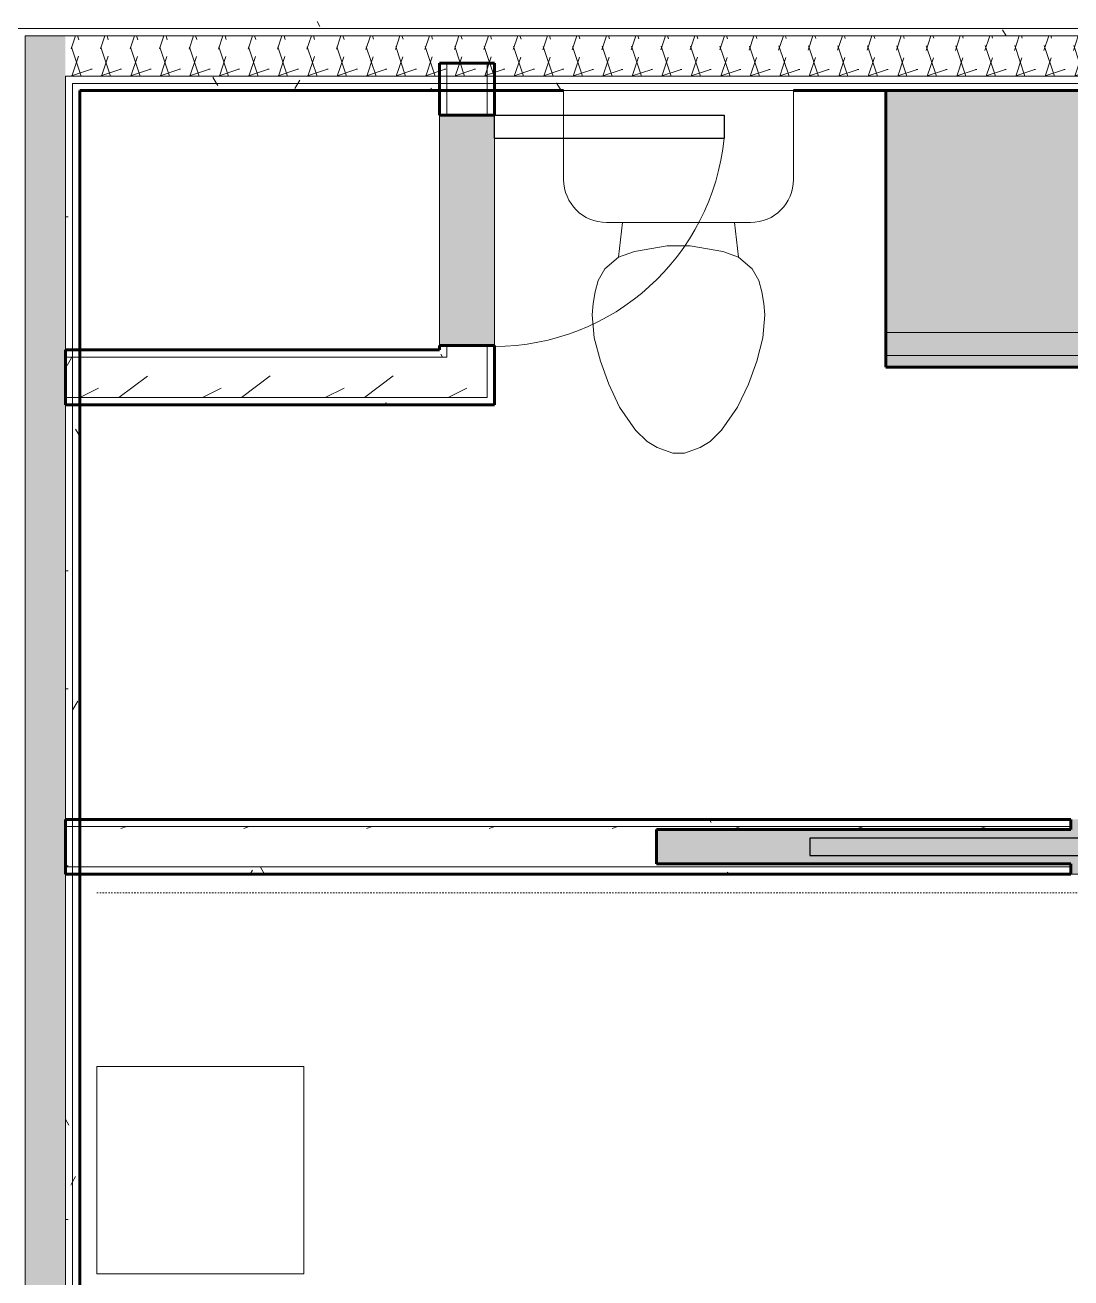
# Model space of a CAD drawing. Header units: inches. Extents: x -4061 to -1937, y 10959 to 12323.
# Drawn here: x -3407.7 to -3316.8, y 11540.5 to 11649.3 of the extents above; entities that cross this region are included whole.
import ezdxf

# ---------------------------------------------------------------- set-up
doc = ezdxf.new("R2010")
doc.units = ezdxf.units.IN
doc.header["$MEASUREMENT"] = 0
doc.linetypes.add('Dash', pattern=[0.25, 0.125, -0.125])
for name, color, linetype, lineweight in [('0-1', 7, 'Continuous', 5), ('0-2', 250, 'Continuous', 9), ('A-DOOR-1', 250, 'Continuous', 9), ('A-DOOR-2', 50, 'Continuous', 30), ('A-WALL', 113, 'Continuous', 18), ('A-WALL-1', 8, 'Continuous', 5), ('A-WALL-2', 10, 'Continuous', 60), ('A-WALL-3', 7, 'Continuous', 18), ('A-WALL-PATT-1', 250, 'Continuous', 9), ('A-WALL-PATT-2', 253, 'Continuous', 9), ('A-WALL-PATT-4', 111, 'Continuous', 9), ('I-FURN-1', 250, 'Continuous', 9), ('I-FURN-HDLN-1', 250, 'Dash', 9), ('I-WALL-2', 2, 'Continuous', 60), ('P-SANR-FIXT-2', 250, 'Continuous', 9), ('Q-CASE-1', 9, 'Continuous', 9), ('Q-CASE-2', 10, 'Continuous', 60), ('Q-CASE-3', 250, 'Continuous', 9)]:
    doc.layers.add(name, color=color, linetype=linetype, lineweight=lineweight)
pattern_1 = [(0, (0, 0), (20.48, 5.12), [0.845, -14.515, 0.845, -14.515, -81.92]), (0, (0, 0), (20.48, 5.12), [-30.72, 0.845, -29.875, 0.845, -14.515, -35.84]), (0, (0, 0), (20.48, 5.12), [-76.8, 0.845, -9.395, 0.845, -24.755]), (120, (7.68, 2.56), (-14.67405, 15.1762003), [0.845, -14.515, 0.845, -14.515, -81.92]), (120, (7.68, 2.56), (-14.67405, 15.1762003), [-30.72, 0.845, -29.875, 0.845, -14.515, -35.84]), (120, (7.68, 2.56), (-14.67405, 15.1762003), [-76.8, 0.845, -9.395, 0.845, -24.755]), (240, (10.24, 12.8), (-5.80595, -20.2962003), [0.845, -14.515, 0.845, -14.515, -81.92]), (240, (10.24, 12.8), (-5.80595, -20.2962003), [-30.72, 0.845, -29.875, 0.845, -14.515, -35.84]), (240, (10.24, 12.8), (-5.80595, -20.2962003), [-76.8, 0.845, -9.395, 0.845, -24.755])]
pattern_2 = [(216.87, (4.265, 10.662), (31.9871619, 21.32545714), [5.331, -47.981]), (206.565, (10.662, 7.464), (-10.662476, -10.6620098), [11.921, -11.921]), (198.435, (10.662, 2.132), (-21.32449365, -10.6625869), [6.744, -26.974])]
pattern_3 = [(161.57, (0.32, 0.32), (-2.560496185, -0.000537386), [0, -18.214, 2.022, 0]), (18.43, (-0.32, 0.32), (-2.560496185, 0.000537386), [0, -18.214, 2.022, 0]), (108.43, (0.32, 0.32), (1.27922091, -6.400876726), [6.07, -14.166]), (71.57, (-0.32, 0.32), (1.27922091, 6.400876726), [6.07, -14.166])]

# ---------------------------------------------------------------- blocks, each defined once
blk = doc.blocks.new('Pocket_Door_2385 - 34_ x 80_-1722045-ENLARGED RCP - 3RD FLOOR PLAN - EAST')
at = {"layer": 'A-DOOR-2'}
for p, q in [((-39.67, 0.75), (-39.67, -0.75)), ((-5.67, 0.75), (-39.67, 0.75)), ((-5.67, -0.75), (-5.67, 0.75)), ((-39.67, -0.75), (-5.67, -0.75))]:
    blk.add_line(p, q, dxfattribs=at)
blk = doc.blocks.new('Bed-Standard - Queen 60_ x 79_-1433484-ENLARGED RCP - 3RD FLOOR PLAN - EAST')
at = {"layer": 'I-FURN-HDLN-1'}
blk.add_line((-55.31, -37.7), (-55.31, 77.3), dxfattribs=at)
blk = doc.blocks.new('Table-Night Stand - 18_ x 18_ x 24_-1372838-ENLARGED RCP - 3RD FLOOR PLAN - EAST')
at = {"layer": 'I-FURN-1'}
for p, q in [((0.15, 0), (18.15, 0)), ((0.15, -18), (0.15, 0)), ((18.15, 0), (18.15, -18)), ((18.15, -18), (0.15, -18))]:
    blk.add_line(p, q, dxfattribs=at)
blk = doc.blocks.new('Toilet-Domestic-3D - Toilet-Domestic-3D-1372870-ENLARGED RCP - 3RD FLOOR PLAN - EAST')
at = {"layer": 'P-SANR-FIXT-2'}
for p, q in [((-1.87, 11.5), (-0.5, 12)), ((-0.5, 12), (0.5, 12)), ((0.5, 12), (1.87, 11.5)), ((-3.74, 10), (-2.74, 11)), ((-2.74, 11), (-1.87, 11.5)), ((1.87, 11.5), (2.74, 11)), ((2.74, 11), (3.74, 10)), ((-5.13, 8), (-3.74, 10)), ((3.74, 10), (5.13, 8)), ((-6.06, 6), (-5.13, 8)), ((5.13, 8), (6.06, 6)), ((-6.79, 4), (-6.06, 6)), ((6.06, 6), (6.79, 4)), ((-7.33, 1.99), (-6.79, 4)), ((6.79, 4), (7.33, 1.99)), ((-7.5, 0), (-7.33, 1.99)), ((7.33, 1.99), (7.5, 0)), ((-7.41, -1), (-7.5, 0)), ((-7.24, -2), (-7.41, -1)), ((7.41, -1), (7.24, -2)), ((7.5, 0), (7.41, -1)), ((-6.97, -3), (-7.24, -2)), ((7.24, -2), (6.97, -3)), ((-6.4, -4), (-6.97, -3)), ((6.97, -3), (6.4, -4)), ((-5.21, -5), (-6.4, -4)), ((6.4, -4), (5.21, -5)), ((-3.84, -5.5), (-5.21, -5)), ((-4.86, -8.02), (-5.21, -5)), ((5.21, -5), (3.84, -5.5)), ((4.86, -8.02), (5.21, -5)), ((-1, -6), (-3.84, -5.5)), ((1, -6), (-1, -6)), ((3.84, -5.5), (1, -6)), ((6.25, -8.02), (-6.25, -8.02)), ((-9.98, -11.75), (-9.98, -19.48)), ((9.98, -19.48), (9.98, -11.75)), ((-9.98, -19.48), (9.98, -19.48))]:
    blk.add_line(p, q, dxfattribs=at)
for centre, start, end in [((-6.25, -11.75), 90, 180), ((6.25, -11.75), 0, 90)]:
    blk.add_arc(centre, 3.73, start, end, dxfattribs=at)
blk = doc.blocks.new('OD_CW_Base Cabinet - OD_CW_Base Cabinet-1913600-ENLARGED RCP - 3RD FLOOR PLAN - EAST')
at = {"layer": 'Q-CASE-1'}
for points in [[(8.65, -1), (59.14, -1), (59.14, 0), (0.74, 0), (0.74, -1), (0.99, -1)], [(8.65, -3), (59.14, -3), (59.14, -1), (0.74, -1), (0.74, -3), (0.99, -3)], [(0.74, -24), (59.14, -24), (59.14, -3), (0.74, -3), (0.74, -9.36)]]:
    blk.add_hatch(color=256, dxfattribs=at).paths.add_polyline_path(points, flags=0)
at = {"layer": 'Q-CASE-2'}
for p, q in [((0.74, -24), (0.74, 0)), ((0.74, 0), (59.14, 0)), ((59.14, 0), (59.14, -24)), ((59.14, -24), (0.74, -24))]:
    blk.add_line(p, q, dxfattribs=at)
at = {"layer": 'Q-CASE-3'}
for p, q in [((0.74, 0), (0.74, -1)), ((59.14, 0), (0.74, 0)), ((59.14, -1), (0.74, -1)), ((0.74, -1), (0.74, -3)), ((59.14, -1), (0.74, -1)), ((59.14, -1), (59.14, 0)), ((59.14, -3), (59.14, -1)), ((0.74, -3), (0.74, -24)), ((59.14, -3), (0.74, -3)), ((59.14, -24), (59.14, -3)), ((59.14, -24), (0.74, -24))]:
    blk.add_line(p, q, dxfattribs=at)
blk = doc.blocks.new('Single-Flush - CLOSET-1720256-ENLARGED RCP - 3RD FLOOR PLAN - EAST')
at = {"layer": 'A-DOOR-1'}
blk.add_arc((10, -2.37), 20.07, 180, 264.2799, dxfattribs=at)
at = {"layer": 'A-DOOR-2'}
for p, q in [((8, -2.37), (8, -22.34)), ((10, -2.37), (8, -2.37)), ((10, -2.37), (10, -22.34)), ((10, -22.34), (8, -22.34))]:
    blk.add_line(p, q, dxfattribs=at)
blk = doc.blocks.new('CTR - 1st Phase - Unit Layouts_rvt-1-ENLARGED RCP - 3RD FLOOR PLAN - EAST')
at = {"layer": 'A-WALL-1'}
for points in [[(-3371.67, 11621.48), (-3366.92, 11621.48), (-3366.92, 11641.48), (-3371.67, 11641.48), (-3371.67, 11624.54)], [(-3316.85, 11575.6), (-3282.85, 11575.6), (-3282.85, 11580.35), (-3316.85, 11580.35), (-3316.85, 11579.48), (-3352.85, 11579.48), (-3352.85, 11576.48), (-3316.85, 11576.48), (-3316.85, 11576.23)]]:
    blk.add_hatch(color=256, dxfattribs=at).paths.add_polyline_path(points, flags=0)
at = {"layer": 'A-WALL-PATT-1'}
h = blk.add_hatch(dxfattribs=at)
h.set_pattern_fill('FP_1', color=256, style=0, pattern_type=2)
h.set_pattern_definition(pattern_1)
h.paths.add_polyline_path([(-3371.05, 11620.48), (-3371.05, 11621.1), (-3402.92, 11621.1), (-3402.92, 11620.48), (-3371.67, 11620.48)], flags=0)
h = blk.add_hatch(dxfattribs=at)
h.set_pattern_fill('FP_1', color=256, style=0, pattern_type=2)
h.set_pattern_definition(pattern_1)
h.paths.add_polyline_path([(-3380.92, 11616.35), (-3366.92, 11616.35), (-3366.92, 11616.98), (-3402.92, 11616.98), (-3402.92, 11616.35)], flags=0)
h = blk.add_hatch(dxfattribs=at)
h.set_pattern_fill('FP_1', color=256, style=0, pattern_type=2)
h.set_pattern_definition(pattern_1)
h.paths.add_polyline_path([(-3274.52, 11579.73), (-3274.52, 11580.35), (-3282.85, 11580.35), (-3282.85, 11579.73), (-3274.53, 11579.73)], flags=0)
h.paths.add_polyline_path([(-3332.92, 11579.73), (-3316.85, 11579.73), (-3316.85, 11580.35), (-3402.92, 11580.35), (-3402.92, 11579.73), (-3350.26, 11579.73)], flags=0)
h = blk.add_hatch(dxfattribs=at)
h.set_pattern_fill('FP_1', color=256, style=0, pattern_type=2)
h.set_pattern_definition(pattern_1)
h.paths.add_polyline_path([(-3282.85, 11575.6), (-3274.52, 11575.6), (-3274.52, 11576.23), (-3282.85, 11576.23)], flags=0)
h.paths.add_polyline_path([(-3352.85, 11575.6), (-3316.85, 11575.6), (-3316.85, 11576.23), (-3402.92, 11576.23), (-3402.92, 11575.6), (-3383.45, 11575.6)], flags=0)
at = {"layer": 'A-WALL-PATT-2'}
h = blk.add_hatch(dxfattribs=at)
h.set_pattern_fill('FP_2', color=256, style=0, pattern_type=2)
h.set_pattern_definition(pattern_2)
h.paths.add_polyline_path([(-3371.05, 11620.48), (-3367.55, 11620.48), (-3367.55, 11621.48), (-3371.05, 11621.48), (-3371.05, 11621.1)], flags=0)
h.paths.add_polyline_path([(-3367.55, 11641.48), (-3367.55, 11643.61), (-3371.05, 11643.61), (-3371.05, 11641.48), (-3368.57, 11641.48)], flags=0)
h = blk.add_hatch(dxfattribs=at)
h.set_pattern_fill('FP_2', color=256, style=0, pattern_type=2)
h.set_pattern_definition(pattern_2)
h.paths.add_polyline_path([(-3402.92, 11616.98), (-3367.55, 11616.98), (-3367.55, 11620.48), (-3402.92, 11620.48), (-3402.92, 11617.11)], flags=0)
h = blk.add_hatch(dxfattribs=at)
h.set_pattern_fill('FP_2', color=256, style=0, pattern_type=2)
h.set_pattern_definition(pattern_2)
h.paths.add_polyline_path([(-3274.52, 11576.19), (-3273.9, 11576.19), (-3273.9, 11579.73), (-3282.85, 11579.73), (-3282.85, 11576.23), (-3274.52, 11576.23)], flags=0)
h.paths.add_polyline_path([(-3383.45, 11576.23), (-3316.85, 11576.23), (-3316.85, 11576.48), (-3352.85, 11576.48), (-3352.85, 11579.48), (-3316.85, 11579.48), (-3316.85, 11579.73), (-3402.92, 11579.72), (-3402.92, 11576.23), (-3401.45, 11576.23)], flags=0)
at = {"layer": 'A-WALL-2'}
for p, q in [((-3371.67, 11641.48), (-3371.67, 11645.99)), ((-3371.67, 11645.99), (-3366.92, 11645.99)), ((-3366.92, 11645.99), (-3366.92, 11641.48)), ((-3366.92, 11641.48), (-3371.67, 11641.48)), ((-3371.67, 11621.1), (-3371.67, 11621.48)), ((-3371.67, 11621.48), (-3366.92, 11621.48)), ((-3366.92, 11621.48), (-3366.92, 11621.1)), ((-3404.17, 11616.35), (-3404.17, 11621.1)), ((-3404.17, 11621.1), (-3371.67, 11621.1)), ((-3366.92, 11621.1), (-3366.92, 11616.98)), ((-3366.92, 11616.35), (-3404.17, 11616.35)), ((-3366.92, 11616.98), (-3366.92, 11616.35)), ((-3404.17, 11580.35), (-3316.85, 11580.35)), ((-3404.17, 11575.6), (-3404.17, 11580.35)), ((-3316.85, 11580.35), (-3316.85, 11579.48)), ((-3316.85, 11579.48), (-3352.85, 11579.48)), ((-3352.85, 11579.48), (-3352.85, 11576.48)), ((-3352.85, 11576.48), (-3316.85, 11576.48)), ((-3316.85, 11576.48), (-3316.85, 11575.6)), ((-3316.85, 11575.6), (-3404.17, 11575.6))]:
    blk.add_line(p, q, dxfattribs=at)
at = {"layer": 'A-WALL-3'}
for p, q in [((-3371.05, 11645.99), (-3371.05, 11641.48)), ((-3367.55, 11645.99), (-3367.55, 11641.48)), ((-3371.67, 11641.48), (-3371.67, 11621.48)), ((-3366.92, 11621.48), (-3366.92, 11641.48)), ((-3371.05, 11621.48), (-3371.05, 11621.1)), ((-3367.55, 11621.48), (-3367.55, 11621.1)), ((-3404.17, 11620.48), (-3371.05, 11620.48)), ((-3371.05, 11620.48), (-3371.05, 11621.1)), ((-3367.55, 11620.48), (-3367.55, 11621.1)), ((-3367.55, 11616.98), (-3367.55, 11620.48)), ((-3404.17, 11616.98), (-3367.55, 11616.98)), ((-3316.85, 11579.73), (-3404.17, 11579.73)), ((-3316.85, 11576.23), (-3404.17, 11576.23)), ((-3316.85, 11575.6), (-3282.85, 11575.6))]:
    blk.add_line(p, q, dxfattribs=at)
at = {"layer": '0-2'}
for name, p, rotation in [('Toilet-Domestic-3D - Toilet-Domestic-3D-1372870-ENLARGED RCP - 3RD FLOOR PLAN - EAST', (-3350.92, 11624.14), 180), ('OD_CW_Base Cabinet - OD_CW_Base Cabinet-1913600-ENLARGED RCP - 3RD FLOOR PLAN - EAST', (-3273.79, 11619.61), 180), ('Single-Flush - CLOSET-1720256-ENLARGED RCP - 3RD FLOOR PLAN - EAST', (-3369.3, 11631.48), 90.00000000000816), ('Bed-Standard - Queen 60_ x 79_-1433484-ENLARGED RCP - 3RD FLOOR PLAN - EAST', (-3363.74, 11518.66), 270.0000000000022), ('Table-Night Stand - 18_ x 18_ x 24_-1372838-ENLARGED RCP - 3RD FLOOR PLAN - EAST', (-3383.45, 11559.05), 270.0000000000022)]:
    blk.add_blockref(name, p, dxfattribs=dict(at, rotation=rotation))
blk.add_blockref('Pocket_Door_2385 - 34_ x 80_-1722045-ENLARGED RCP - 3RD FLOOR PLAN - EAST', (-3299.85, 11577.98), dxfattribs=at)

msp = doc.modelspace()

# ---------------------------------------------------------------- hatches: boundary and pattern name
at = {"layer": 'A-WALL-PATT-4'}
h = msp.add_hatch(dxfattribs=at)
h.set_pattern_fill('FP_1', color=256, style=0, pattern_type=2)
h.set_pattern_definition(pattern_1)
h.paths.add_polyline_path([(-3407.67, 11648.99), (-3269.15, 11649.01), (-3269.17, 11649.61), (-3408.3, 11649.61), (-3408.3, 11648.99)], flags=0)
h = msp.add_hatch(dxfattribs=at)
h.set_pattern_fill('FP_1', color=256, style=0, pattern_type=2)
h.set_pattern_definition(pattern_1)
h.paths.add_polyline_path([(-3402.92, 11648.36), (-3269.77, 11648.36), (-3269.77, 11648.99), (-3407.67, 11648.99), (-3407.67, 11648.36), (-3403.55, 11648.36)], flags=0)
h = msp.add_hatch(dxfattribs=at)
h.set_pattern_fill('FP_4', color=256, style=0, pattern_type=2)
h.set_pattern_definition(pattern_3)
h.paths.add_polyline_path([(-3407.67, 11255.36), (-3404.17, 11255.36), (-3404.17, 11648.36), (-3407.67, 11648.36), (-3407.67, 11255.83)], flags=0)
h = msp.add_hatch(dxfattribs=at)
h.set_pattern_fill('FP_4', color=256, style=0, pattern_type=2)
h.set_pattern_definition(pattern_3)
h.paths.add_polyline_path([(-3404.17, 11644.86), (-3273.27, 11644.87), (-3273.27, 11648.36), (-3404.17, 11648.36), (-3404.17, 11647.83)], flags=0)
h = msp.add_hatch(dxfattribs=at)
h.set_pattern_fill('FP_1', color=256, style=0, pattern_type=2)
h.set_pattern_definition(pattern_1)
h.paths.add_polyline_path([(-3403.55, 11255.36), (-3403.55, 11449.85), (-3404.17, 11449.85), (-3404.17, 11255.36), (-3403.92, 11255.36)], flags=0)
h.paths.add_polyline_path([(-3404.17, 11453.35), (-3403.55, 11453.35), (-3403.55, 11644.86), (-3404.17, 11644.86), (-3404.17, 11474.21)], flags=0)
h = msp.add_hatch(dxfattribs=at)
h.set_pattern_fill('FP_1', color=256, style=0, pattern_type=2)
h.set_pattern_definition(pattern_1)
h.paths.add_polyline_path([(-3402.92, 11644.24), (-3273.9, 11644.24), (-3273.92, 11644.86), (-3403.55, 11644.86), (-3403.55, 11644.24)], flags=0)
h = msp.add_hatch(dxfattribs=at)
h.set_pattern_fill('FP_1', color=256, style=0, pattern_type=2)
h.set_pattern_definition(pattern_1)
h.paths.add_polyline_path([(-3403.55, 11255.36), (-3402.92, 11255.36), (-3402.92, 11354.99), (-3403.55, 11354.99), (-3403.55, 11255.83)], flags=0)
h.paths.add_polyline_path([(-3402.92, 11378.99), (-3402.92, 11449.85), (-3403.55, 11449.85), (-3403.55, 11378.99), (-3403.35, 11378.99)], flags=0)
h.paths.add_polyline_path([(-3402.92, 11453.35), (-3402.92, 11644.24), (-3403.55, 11644.24), (-3403.55, 11453.35), (-3403.23, 11453.35)], flags=0)
h = msp.add_hatch(dxfattribs=at)
h.set_pattern_fill('FP_1', color=256, style=0, pattern_type=2)
h.set_pattern_definition(pattern_1)
h.paths.add_polyline_path([(-3288.95, 11643.61), (-3274.52, 11643.61), (-3274.52, 11644.24), (-3402.92, 11644.24), (-3402.92, 11643.61), (-3332.92, 11643.61)], flags=0)

# ---------------------------------------------------------------- linework, layer by layer
at = {"layer": 'A-WALL'}
for p, q in [((-3408.3, 11648.99), (-3269.15, 11648.99)), ((-3407.67, 11255.36), (-3407.67, 11648.36)), ((-3407.67, 11648.36), (-3269.77, 11648.36)), ((-3404.17, 11255.36), (-3404.17, 11644.86)), ((-3404.17, 11644.86), (-3273.27, 11644.86)), ((-3403.55, 11378.99), (-3403.55, 11644.24)), ((-3403.55, 11644.24), (-3273.9, 11644.24))]:
    msp.add_line(p, q, dxfattribs=at)
at = {"layer": 'I-WALL-2'}
for p, q in [((-3402.92, 11643.61), (-3402.92, 11449.22)), ((-3360.9, 11643.61), (-3402.92, 11643.61)), ((-3332.92, 11643.61), (-3340.95, 11643.61))]:
    msp.add_line(p, q, dxfattribs=at)

# ---------------------------------------------------------------- block references
at = {"layer": '0-1'}
msp.add_blockref('CTR - 1st Phase - Unit Layouts_rvt-1-ENLARGED RCP - 3RD FLOOR PLAN - EAST', (0, 0), dxfattribs=at)

doc.saveas('drawing.dxf')
